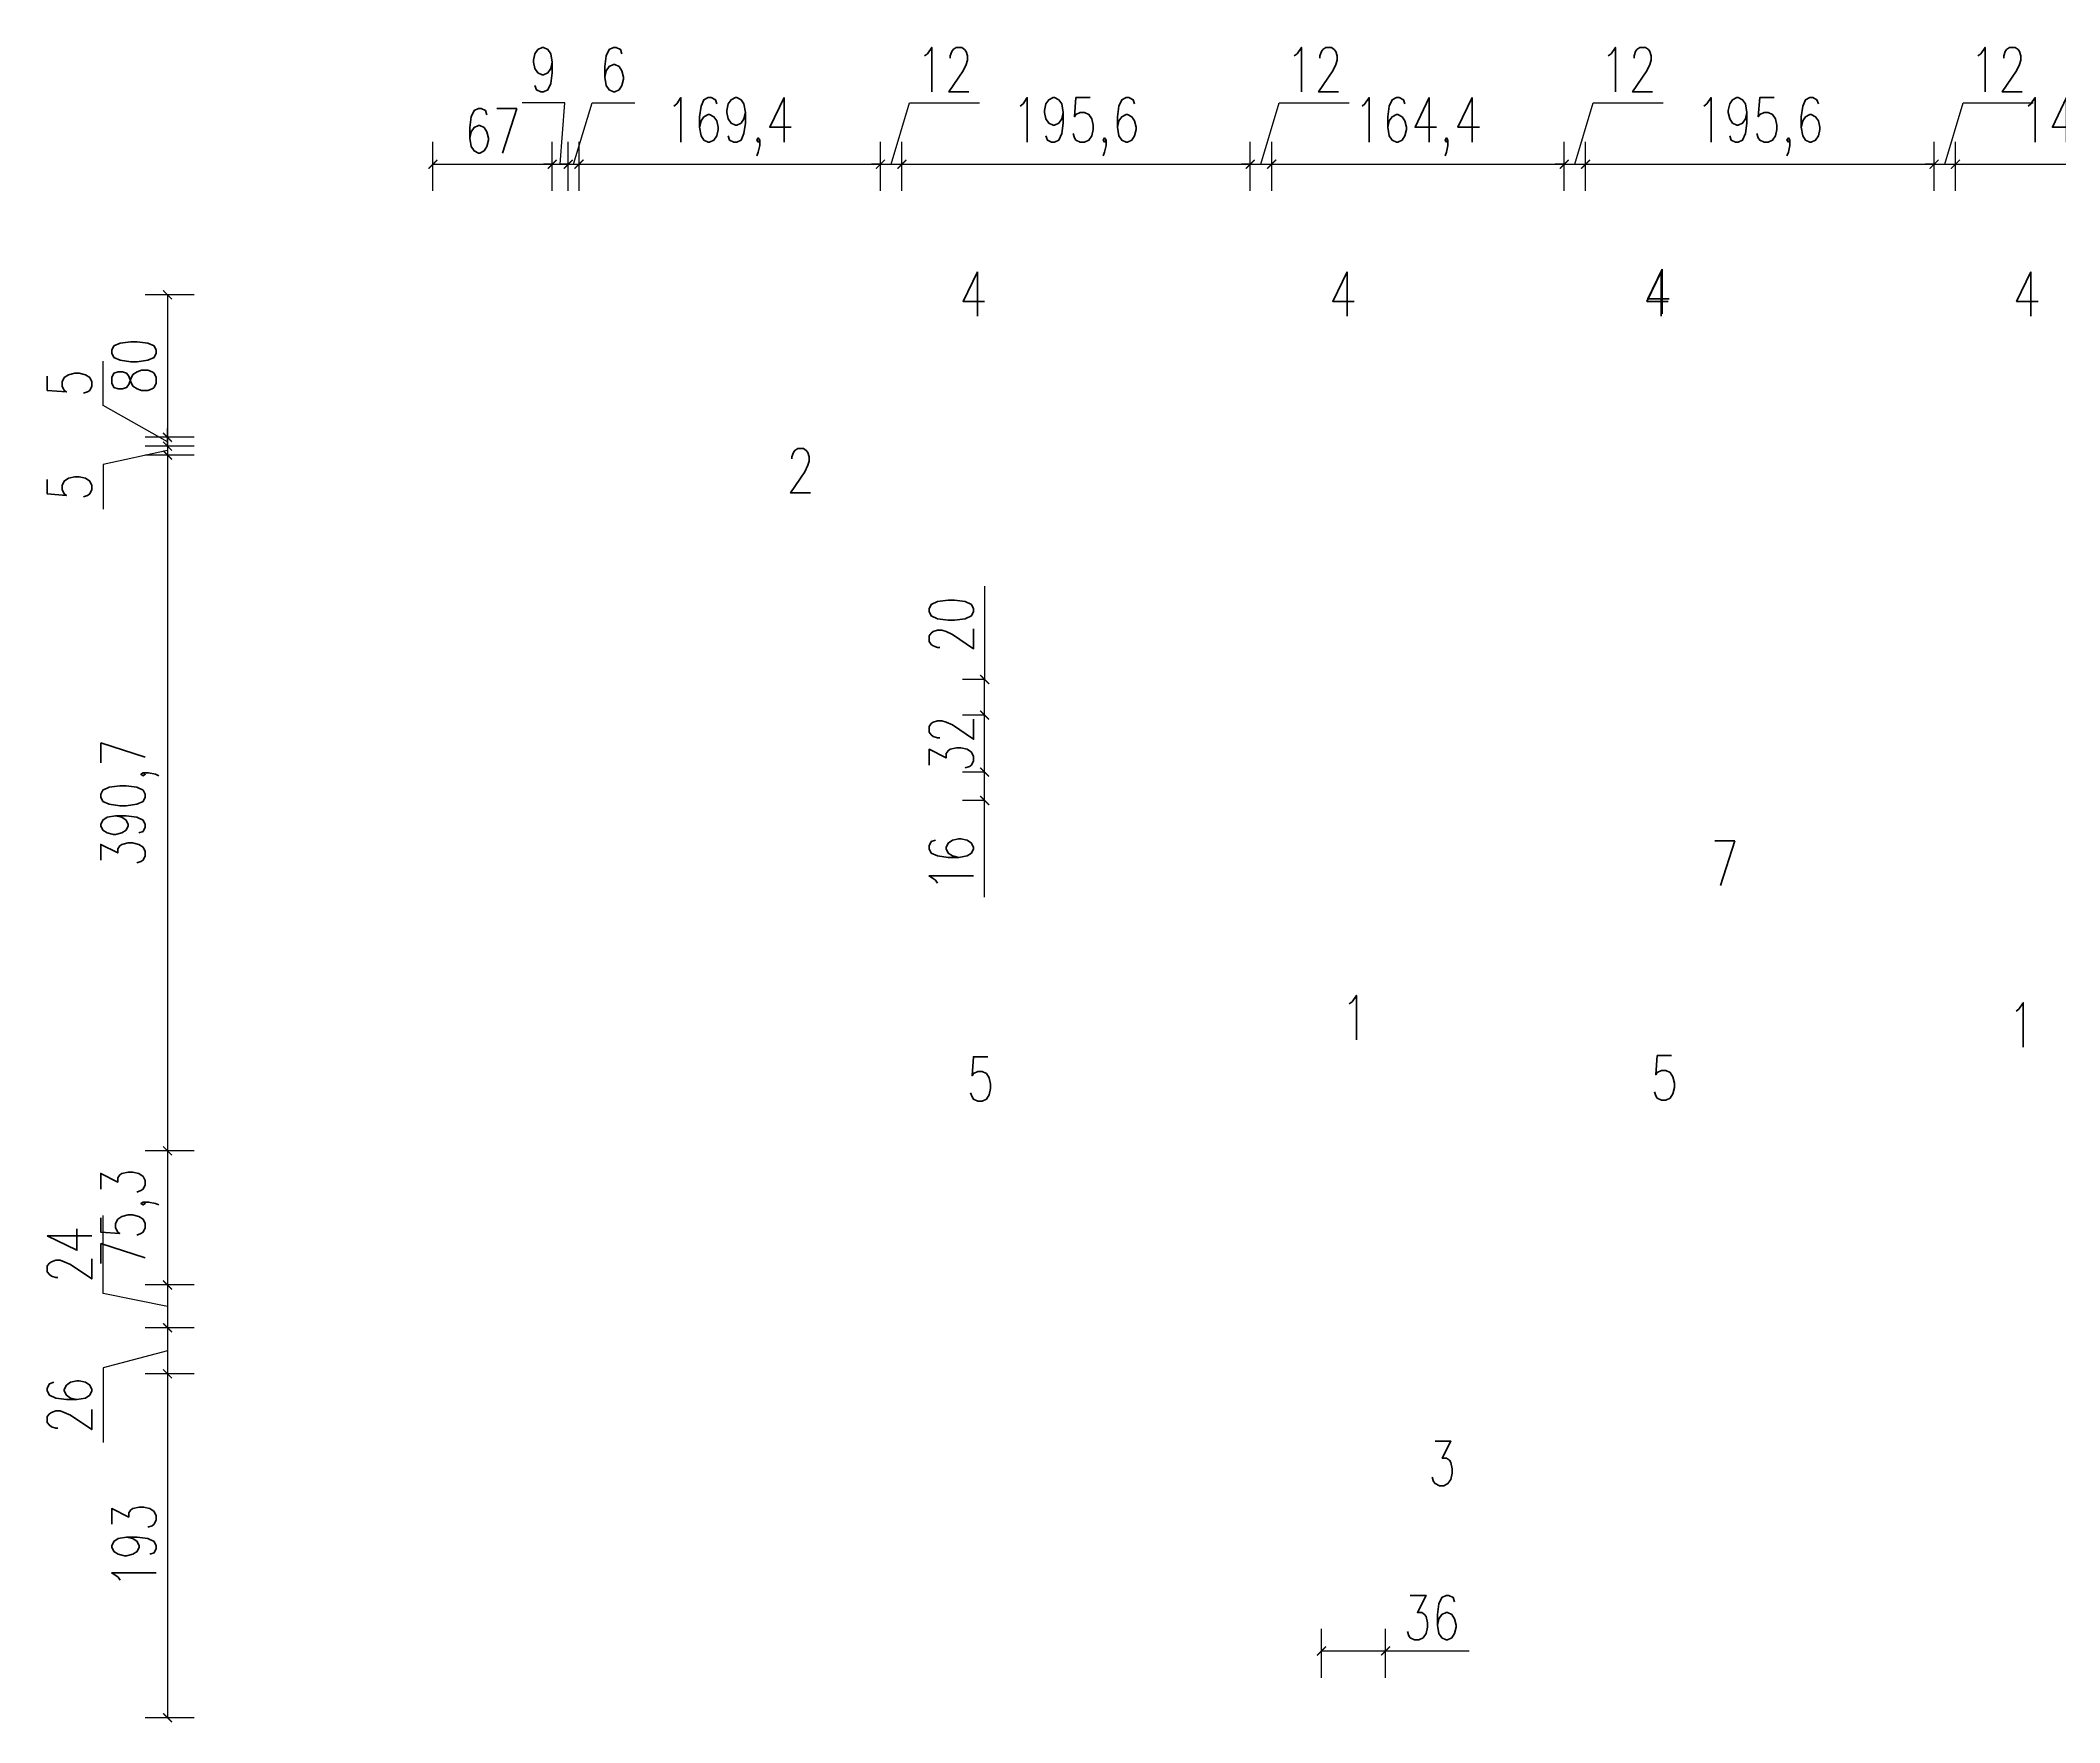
# Model space of a CAD drawing. Header units: millimetres. Extents: x -324080 to 120693, y -32448 to 53734.
# Drawn here: x -120941 to -119807, y -9137 to -8193 of the extents above; entities that cross this region are included whole.
import ezdxf

# ---------------------------------------------------------------- set-up
doc = ezdxf.new("R2010")
doc.units = ezdxf.units.MM
doc.layers.add('wymiary', color=253, linetype='Continuous', lineweight=5)
doc.styles.add('Opisowy', font='simplex.shx', dxfattribs={"width": 0.75, "height": 2.5})
doc.dimstyles.new('Opisowy', dxfattribs={"dimscale": 0, "dimtxt": 2.5, "dimasz": 0.5, "dimexe": 1.25, "dimexo": 0.625, "dimtad": 1, "dimdec": 1, "dimtxsty": 'Opisowy', "dimblk": 'ARCHTICK', "dimcen": 1, "dimadec": 0, "dimazin": 0, "dimtfac": 1, "dimtdec": 1, "dimtmove": 0, "dimatfit": 3, "dimfxl": 1.5, "dimfxlon": 1, "dimarcsym": 0})

# ---------------------------------------------------------------- blocks, each defined once
blk = doc.blocks.new('_ArchTick')
at = {"color": 0, "linetype": 'ByBlock', "const_width": 0.15}
blk.add_lwpolyline([(-0.5, -0.5), (0.5, 0.5)], dxfattribs=at)
blk = doc.blocks.new('*D163')
at = {"layer": 'Defpoints', "color": 0, "transparency": 16777216}
for p in [(-120185.4, -9097), (-120221.4, -9134.5), (-120185.4, -9134.5)]:
    blk.add_point(p, dxfattribs=at)
at = {"layer": 'wymiary', "color": 0, "lineweight": -2, "transparency": 16777216}
for p, q in [((-120221.4, -9112), (-120221.4, -9084.5)), ((-120185.4, -9112), (-120185.4, -9084.5)), ((-120221.4, -9097), (-120185.4, -9097)), ((-120185.4, -9097), (-120138.5, -9097))]:
    blk.add_line(p, q, dxfattribs=at)
at = {"layer": 'wymiary', "color": 0, "lineweight": -2, "transparency": 16777216, "xscale": 5, "yscale": 5, "zscale": 5, "rotation": 180}
blk.add_blockref('_ArchTick', (-120221.4, -9097), dxfattribs=at)
at = {"layer": 'wymiary', "color": 0, "lineweight": -2, "transparency": 16777216, "xscale": 5, "yscale": 5, "zscale": 5}
blk.add_blockref('_ArchTick', (-120185.4, -9097), dxfattribs=at)
at = {"layer": 'wymiary', "color": 0, "transparency": 16777216, "insert": (-120159.5, -9078.3), "char_height": 25, "attachment_point": 5, "style": 'Opisowy'}
blk.add_mtext('36', dxfattribs=at)
blk = doc.blocks.new('*D304')
at = {"layer": 'Defpoints', "color": 0, "transparency": 16777216}
for p in [(-120410.6, -8603.5), (-120410.6, -8603.5), (-120410.6, -8619.5)]:
    blk.add_point(p, dxfattribs=at)
at = {"layer": 'wymiary', "color": 0, "lineweight": -2, "transparency": 16777216}
for p, q in [((-120410.6, -8603.5), (-120423.1, -8603.5)), ((-120410.6, -8619.5), (-120410.6, -8603.5)), ((-120410.6, -8619.5), (-120423.1, -8619.5)), ((-120410.6, -8673.8), (-120410.6, -8619.5))]:
    blk.add_line(p, q, dxfattribs=at)
at = {"layer": 'wymiary', "color": 0, "lineweight": -2, "transparency": 16777216, "xscale": 5, "yscale": 5, "zscale": 5}
for p, rotation in [((-120410.6, -8603.5), 90), ((-120410.6, -8619.5), 270)]:
    blk.add_blockref('_ArchTick', p, dxfattribs=dict(at, rotation=rotation))
at = {"layer": 'wymiary', "color": 0, "transparency": 16777216, "insert": (-120429.3, -8654.6), "char_height": 25, "attachment_point": 5, "rotation": 90, "style": 'Opisowy'}
blk.add_mtext('16', dxfattribs=at)
blk = doc.blocks.new('*D305')
at = {"layer": 'Defpoints', "color": 0, "transparency": 16777216}
for p in [(-120410.6, -8571.5), (-120410.6, -8571.5), (-120410.6, -8603.5)]:
    blk.add_point(p, dxfattribs=at)
at = {"layer": 'wymiary', "color": 0, "lineweight": -2, "transparency": 16777216}
for p, q in [((-120410.6, -8571.5), (-120423.1, -8571.5)), ((-120410.6, -8603.5), (-120410.6, -8571.5)), ((-120410.6, -8603.5), (-120423.1, -8603.5))]:
    blk.add_line(p, q, dxfattribs=at)
at = {"layer": 'wymiary', "color": 0, "lineweight": -2, "transparency": 16777216, "xscale": 5, "yscale": 5, "zscale": 5}
for p, rotation in [((-120410.6, -8571.5), 90), ((-120410.6, -8603.5), 270)]:
    blk.add_blockref('_ArchTick', p, dxfattribs=dict(at, rotation=rotation))
at = {"layer": 'wymiary', "color": 0, "transparency": 16777216, "insert": (-120429.3, -8587.5), "char_height": 25, "attachment_point": 5, "rotation": 90, "style": 'Opisowy'}
blk.add_mtext('32', dxfattribs=at)
blk = doc.blocks.new('*D306')
at = {"layer": 'Defpoints', "color": 0, "transparency": 16777216}
for p in [(-120410.6, -8551.5), (-120410.6, -8551.5), (-120410.6, -8571.5)]:
    blk.add_point(p, dxfattribs=at)
at = {"layer": 'wymiary', "color": 0, "lineweight": -2, "transparency": 16777216}
for p, q in [((-120410.6, -8499.2), (-120410.6, -8551.5)), ((-120410.6, -8551.5), (-120423.1, -8551.5)), ((-120410.6, -8571.5), (-120410.6, -8551.5)), ((-120410.6, -8571.5), (-120423.1, -8571.5))]:
    blk.add_line(p, q, dxfattribs=at)
at = {"layer": 'wymiary', "color": 0, "lineweight": -2, "transparency": 16777216, "xscale": 5, "yscale": 5, "zscale": 5}
for p, rotation in [((-120410.6, -8551.5), 90), ((-120410.6, -8571.5), 270)]:
    blk.add_blockref('_ArchTick', p, dxfattribs=dict(at, rotation=rotation))
at = {"layer": 'wymiary', "color": 0, "transparency": 16777216, "insert": (-120429.3, -8520.6), "char_height": 25, "attachment_point": 5, "rotation": 90, "style": 'Opisowy'}
blk.add_mtext('20', dxfattribs=at)
blk = doc.blocks.new('*D557')
at = {"layer": 'Defpoints', "color": 0, "transparency": 16777216}
for p in [(-120653.4, -8262.2), (-120720.4, -8416.5), (-120653.4, -8415.5)]:
    blk.add_point(p, dxfattribs=at)
at = {"layer": 'wymiary', "color": 0, "lineweight": -2, "transparency": 16777216}
for p, q in [((-120720.4, -8277.2), (-120720.4, -8249.7)), ((-120653.4, -8277.2), (-120653.4, -8249.7)), ((-120720.4, -8262.2), (-120653.4, -8262.2))]:
    blk.add_line(p, q, dxfattribs=at)
at = {"layer": 'wymiary', "color": 0, "lineweight": -2, "transparency": 16777216, "xscale": 5, "yscale": 5, "zscale": 5, "rotation": 180}
blk.add_blockref('_ArchTick', (-120720.4, -8262.2), dxfattribs=at)
at = {"layer": 'wymiary', "color": 0, "lineweight": -2, "transparency": 16777216, "xscale": 5, "yscale": 5, "zscale": 5}
blk.add_blockref('_ArchTick', (-120653.4, -8262.2), dxfattribs=at)
at = {"layer": 'wymiary', "color": 0, "transparency": 16777216, "insert": (-120686.9, -8243.4), "char_height": 25, "attachment_point": 5, "style": 'Opisowy'}
blk.add_mtext('67', dxfattribs=at)
blk = doc.blocks.new('*D558')
at = {"layer": 'Defpoints', "color": 0, "transparency": 16777216}
for p in [(-120644.4, -8262.2), (-120644.4, -8335.5), (-120653.4, -8415.5)]:
    blk.add_point(p, dxfattribs=at)
at = {"layer": 'wymiary', "color": 0, "lineweight": -2, "transparency": 16777216}
for p, q in [((-120646.3, -8227.8), (-120670.4, -8227.8)), ((-120648.9, -8262.2), (-120646.3, -8227.8)), ((-120653.4, -8277.2), (-120653.4, -8249.7)), ((-120644.4, -8277.2), (-120644.4, -8249.7)), ((-120653.4, -8262.2), (-120658.4, -8262.2)), ((-120653.4, -8262.2), (-120644.4, -8262.2)), ((-120653.4, -8262.2), (-120644.4, -8262.2)), ((-120644.4, -8262.2), (-120639.4, -8262.2))]:
    blk.add_line(p, q, dxfattribs=at)
at = {"layer": 'wymiary', "color": 0, "lineweight": -2, "transparency": 16777216, "xscale": 5, "yscale": 5, "zscale": 5}
blk.add_blockref('_ArchTick', (-120653.4, -8262.2), dxfattribs=at)
at = {"layer": 'wymiary', "color": 0, "lineweight": -2, "transparency": 16777216, "xscale": 5, "yscale": 5, "zscale": 5, "rotation": 180}
blk.add_blockref('_ArchTick', (-120644.4, -8262.2), dxfattribs=at)
at = {"layer": 'wymiary', "color": 0, "transparency": 16777216, "insert": (-120658.3, -8209.1), "char_height": 25, "attachment_point": 5, "style": 'Opisowy'}
blk.add_mtext('9', dxfattribs=at)
blk = doc.blocks.new('*D559')
at = {"layer": 'Defpoints', "color": 0, "transparency": 16777216}
for p in [(-120638.4, -8262.2), (-120644.4, -8335.5), (-120638.4, -8335.5)]:
    blk.add_point(p, dxfattribs=at)
at = {"layer": 'wymiary', "color": 0, "lineweight": -2, "transparency": 16777216}
for p, q in [((-120641.4, -8262.2), (-120631.1, -8227.8)), ((-120631.1, -8227.8), (-120607, -8227.8)), ((-120644.4, -8277.2), (-120644.4, -8249.7)), ((-120638.4, -8277.2), (-120638.4, -8249.7)), ((-120644.4, -8262.2), (-120649.4, -8262.2)), ((-120644.4, -8262.2), (-120638.4, -8262.2)), ((-120644.4, -8262.2), (-120638.4, -8262.2)), ((-120638.4, -8262.2), (-120633.4, -8262.2))]:
    blk.add_line(p, q, dxfattribs=at)
at = {"layer": 'wymiary', "color": 0, "lineweight": -2, "transparency": 16777216, "xscale": 5, "yscale": 5, "zscale": 5}
blk.add_blockref('_ArchTick', (-120644.4, -8262.2), dxfattribs=at)
at = {"layer": 'wymiary', "color": 0, "lineweight": -2, "transparency": 16777216, "xscale": 5, "yscale": 5, "zscale": 5, "rotation": 180}
blk.add_blockref('_ArchTick', (-120638.4, -8262.2), dxfattribs=at)
at = {"layer": 'wymiary', "color": 0, "transparency": 16777216, "insert": (-120619.1, -8209.1), "char_height": 25, "attachment_point": 5, "style": 'Opisowy'}
blk.add_mtext('6', dxfattribs=at)
blk = doc.blocks.new('*D560')
at = {"layer": 'Defpoints', "color": 0, "transparency": 16777216}
for p in [(-120469.1, -8262.2), (-120638.4, -8335.5), (-120469.1, -8335.5)]:
    blk.add_point(p, dxfattribs=at)
at = {"layer": 'wymiary', "color": 0, "lineweight": -2, "transparency": 16777216}
for p, q in [((-120638.4, -8277.2), (-120638.4, -8249.7)), ((-120469.1, -8277.2), (-120469.1, -8249.7)), ((-120638.4, -8262.2), (-120469.1, -8262.2))]:
    blk.add_line(p, q, dxfattribs=at)
at = {"layer": 'wymiary', "color": 0, "lineweight": -2, "transparency": 16777216, "xscale": 5, "yscale": 5, "zscale": 5, "rotation": 180}
blk.add_blockref('_ArchTick', (-120638.4, -8262.2), dxfattribs=at)
at = {"layer": 'wymiary', "color": 0, "lineweight": -2, "transparency": 16777216, "xscale": 5, "yscale": 5, "zscale": 5}
blk.add_blockref('_ArchTick', (-120469.1, -8262.2), dxfattribs=at)
at = {"layer": 'wymiary', "color": 0, "transparency": 16777216, "insert": (-120553.8, -8241.1), "char_height": 25, "attachment_point": 5, "style": 'Opisowy'}
blk.add_mtext('169,4', dxfattribs=at)
blk = doc.blocks.new('*D561')
at = {"layer": 'Defpoints', "color": 0, "transparency": 16777216}
for p in [(-120457.1, -8262.2), (-120469.1, -8335.5), (-120457.1, -8335.5)]:
    blk.add_point(p, dxfattribs=at)
at = {"layer": 'wymiary', "color": 0, "lineweight": -2, "transparency": 16777216}
for p, q in [((-120463.1, -8262.2), (-120452.8, -8227.8)), ((-120452.8, -8227.8), (-120413.5, -8227.8)), ((-120469.1, -8277.2), (-120469.1, -8249.7)), ((-120457.1, -8277.2), (-120457.1, -8249.7)), ((-120469.1, -8262.2), (-120474.1, -8262.2)), ((-120469.1, -8262.2), (-120457.1, -8262.2)), ((-120469.1, -8262.2), (-120457.1, -8262.2)), ((-120457.1, -8262.2), (-120452.1, -8262.2))]:
    blk.add_line(p, q, dxfattribs=at)
at = {"layer": 'wymiary', "color": 0, "lineweight": -2, "transparency": 16777216, "xscale": 5, "yscale": 5, "zscale": 5}
blk.add_blockref('_ArchTick', (-120469.1, -8262.2), dxfattribs=at)
at = {"layer": 'wymiary', "color": 0, "lineweight": -2, "transparency": 16777216, "xscale": 5, "yscale": 5, "zscale": 5, "rotation": 180}
blk.add_blockref('_ArchTick', (-120457.1, -8262.2), dxfattribs=at)
at = {"layer": 'wymiary', "color": 0, "transparency": 16777216, "insert": (-120433.1, -8209.1), "char_height": 25, "attachment_point": 5, "style": 'Opisowy'}
blk.add_mtext('12', dxfattribs=at)
blk = doc.blocks.new('*D562')
at = {"layer": 'Defpoints', "color": 0, "transparency": 16777216}
for p in [(-120261.4, -8262.2), (-120457.1, -8335.5), (-120261.4, -8335.5)]:
    blk.add_point(p, dxfattribs=at)
at = {"layer": 'wymiary', "color": 0, "lineweight": -2, "transparency": 16777216}
for p, q in [((-120457.1, -8277.2), (-120457.1, -8249.7)), ((-120261.4, -8277.2), (-120261.4, -8249.7)), ((-120457.1, -8262.2), (-120261.4, -8262.2))]:
    blk.add_line(p, q, dxfattribs=at)
at = {"layer": 'wymiary', "color": 0, "lineweight": -2, "transparency": 16777216, "xscale": 5, "yscale": 5, "zscale": 5, "rotation": 180}
blk.add_blockref('_ArchTick', (-120457.1, -8262.2), dxfattribs=at)
at = {"layer": 'wymiary', "color": 0, "lineweight": -2, "transparency": 16777216, "xscale": 5, "yscale": 5, "zscale": 5}
blk.add_blockref('_ArchTick', (-120261.4, -8262.2), dxfattribs=at)
at = {"layer": 'wymiary', "color": 0, "transparency": 16777216, "insert": (-120359.3, -8241.1), "char_height": 25, "attachment_point": 5, "style": 'Opisowy'}
blk.add_mtext('195,6', dxfattribs=at)
blk = doc.blocks.new('*D563')
at = {"layer": 'Defpoints', "color": 0, "transparency": 16777216}
for p in [(-120249.4, -8262.2), (-120261.4, -8335.5), (-120249.4, -8335.5)]:
    blk.add_point(p, dxfattribs=at)
at = {"layer": 'wymiary', "color": 0, "lineweight": -2, "transparency": 16777216}
for p, q in [((-120255.4, -8262.2), (-120245.1, -8227.8)), ((-120245.1, -8227.8), (-120205.8, -8227.8)), ((-120261.4, -8277.2), (-120261.4, -8249.7)), ((-120249.4, -8277.2), (-120249.4, -8249.7)), ((-120261.4, -8262.2), (-120266.4, -8262.2)), ((-120261.4, -8262.2), (-120249.4, -8262.2)), ((-120261.4, -8262.2), (-120249.4, -8262.2)), ((-120249.4, -8262.2), (-120244.4, -8262.2))]:
    blk.add_line(p, q, dxfattribs=at)
at = {"layer": 'wymiary', "color": 0, "lineweight": -2, "transparency": 16777216, "xscale": 5, "yscale": 5, "zscale": 5}
blk.add_blockref('_ArchTick', (-120261.4, -8262.2), dxfattribs=at)
at = {"layer": 'wymiary', "color": 0, "lineweight": -2, "transparency": 16777216, "xscale": 5, "yscale": 5, "zscale": 5, "rotation": 180}
blk.add_blockref('_ArchTick', (-120249.4, -8262.2), dxfattribs=at)
at = {"layer": 'wymiary', "color": 0, "transparency": 16777216, "insert": (-120225.5, -8209.1), "char_height": 25, "attachment_point": 5, "style": 'Opisowy'}
blk.add_mtext('12', dxfattribs=at)
blk = doc.blocks.new('*D564')
at = {"layer": 'Defpoints', "color": 0, "transparency": 16777216}
for p in [(-120085.1, -8262.2), (-120249.4, -8335.5), (-120085.1, -8335.5)]:
    blk.add_point(p, dxfattribs=at)
at = {"layer": 'wymiary', "color": 0, "lineweight": -2, "transparency": 16777216}
for p, q in [((-120249.4, -8277.2), (-120249.4, -8249.7)), ((-120085.1, -8277.2), (-120085.1, -8249.7)), ((-120249.4, -8262.2), (-120085.1, -8262.2))]:
    blk.add_line(p, q, dxfattribs=at)
at = {"layer": 'wymiary', "color": 0, "lineweight": -2, "transparency": 16777216, "xscale": 5, "yscale": 5, "zscale": 5, "rotation": 180}
blk.add_blockref('_ArchTick', (-120249.4, -8262.2), dxfattribs=at)
at = {"layer": 'wymiary', "color": 0, "lineweight": -2, "transparency": 16777216, "xscale": 5, "yscale": 5, "zscale": 5}
blk.add_blockref('_ArchTick', (-120085.1, -8262.2), dxfattribs=at)
at = {"layer": 'wymiary', "color": 0, "transparency": 16777216, "insert": (-120167.3, -8241.1), "char_height": 25, "attachment_point": 5, "style": 'Opisowy'}
blk.add_mtext('164,4', dxfattribs=at)
blk = doc.blocks.new('*D565')
at = {"layer": 'Defpoints', "color": 0, "transparency": 16777216}
for p in [(-120073.1, -8262.2), (-120085.1, -8335.5), (-120073.1, -8335.5)]:
    blk.add_point(p, dxfattribs=at)
at = {"layer": 'wymiary', "color": 0, "lineweight": -2, "transparency": 16777216}
for p, q in [((-120079.1, -8262.2), (-120068.8, -8227.8)), ((-120068.8, -8227.8), (-120029.5, -8227.8)), ((-120085.1, -8277.2), (-120085.1, -8249.7)), ((-120073.1, -8277.2), (-120073.1, -8249.7)), ((-120085.1, -8262.2), (-120090.1, -8262.2)), ((-120085.1, -8262.2), (-120073.1, -8262.2)), ((-120085.1, -8262.2), (-120073.1, -8262.2)), ((-120073.1, -8262.2), (-120068.1, -8262.2))]:
    blk.add_line(p, q, dxfattribs=at)
at = {"layer": 'wymiary', "color": 0, "lineweight": -2, "transparency": 16777216, "xscale": 5, "yscale": 5, "zscale": 5}
blk.add_blockref('_ArchTick', (-120085.1, -8262.2), dxfattribs=at)
at = {"layer": 'wymiary', "color": 0, "lineweight": -2, "transparency": 16777216, "xscale": 5, "yscale": 5, "zscale": 5, "rotation": 180}
blk.add_blockref('_ArchTick', (-120073.1, -8262.2), dxfattribs=at)
at = {"layer": 'wymiary', "color": 0, "transparency": 16777216, "insert": (-120049.1, -8209.1), "char_height": 25, "attachment_point": 5, "style": 'Opisowy'}
blk.add_mtext('12', dxfattribs=at)
blk = doc.blocks.new('*D566')
at = {"layer": 'Defpoints', "color": 0, "transparency": 16777216}
for p in [(-119877.4, -8262.2), (-120073.1, -8335.5), (-119877.4, -8335.5)]:
    blk.add_point(p, dxfattribs=at)
at = {"layer": 'wymiary', "color": 0, "lineweight": -2, "transparency": 16777216}
for p, q in [((-120073.1, -8277.2), (-120073.1, -8249.7)), ((-119877.4, -8277.2), (-119877.4, -8249.7)), ((-120073.1, -8262.2), (-119877.4, -8262.2))]:
    blk.add_line(p, q, dxfattribs=at)
at = {"layer": 'wymiary', "color": 0, "lineweight": -2, "transparency": 16777216, "xscale": 5, "yscale": 5, "zscale": 5, "rotation": 180}
blk.add_blockref('_ArchTick', (-120073.1, -8262.2), dxfattribs=at)
at = {"layer": 'wymiary', "color": 0, "lineweight": -2, "transparency": 16777216, "xscale": 5, "yscale": 5, "zscale": 5}
blk.add_blockref('_ArchTick', (-119877.4, -8262.2), dxfattribs=at)
at = {"layer": 'wymiary', "color": 0, "transparency": 16777216, "insert": (-119975.3, -8241.1), "char_height": 25, "attachment_point": 5, "style": 'Opisowy'}
blk.add_mtext('195,6', dxfattribs=at)
blk = doc.blocks.new('*D567')
at = {"layer": 'Defpoints', "color": 0, "transparency": 16777216}
for p in [(-119865.4, -8262.2), (-119877.4, -8335.5), (-119865.4, -8335.5)]:
    blk.add_point(p, dxfattribs=at)
at = {"layer": 'wymiary', "color": 0, "lineweight": -2, "transparency": 16777216}
for p, q in [((-119871.4, -8262.2), (-119861.1, -8227.8)), ((-119861.1, -8227.8), (-119821.8, -8227.8)), ((-119877.4, -8277.2), (-119877.4, -8249.7)), ((-119865.4, -8277.2), (-119865.4, -8249.7)), ((-119877.4, -8262.2), (-119882.4, -8262.2)), ((-119877.4, -8262.2), (-119865.4, -8262.2)), ((-119877.4, -8262.2), (-119865.4, -8262.2)), ((-119865.4, -8262.2), (-119860.4, -8262.2))]:
    blk.add_line(p, q, dxfattribs=at)
at = {"layer": 'wymiary', "color": 0, "lineweight": -2, "transparency": 16777216, "xscale": 5, "yscale": 5, "zscale": 5}
blk.add_blockref('_ArchTick', (-119877.4, -8262.2), dxfattribs=at)
at = {"layer": 'wymiary', "color": 0, "lineweight": -2, "transparency": 16777216, "xscale": 5, "yscale": 5, "zscale": 5, "rotation": 180}
blk.add_blockref('_ArchTick', (-119865.4, -8262.2), dxfattribs=at)
at = {"layer": 'wymiary', "color": 0, "transparency": 16777216, "insert": (-119841.5, -8209.1), "char_height": 25, "attachment_point": 5, "style": 'Opisowy'}
blk.add_mtext('12', dxfattribs=at)
blk = doc.blocks.new('*D568')
at = {"layer": 'Defpoints', "color": 0, "transparency": 16777216}
for p in [(-119721.1, -8262.2), (-119865.4, -8335.5), (-119721.1, -8335.3)]:
    blk.add_point(p, dxfattribs=at)
at = {"layer": 'wymiary', "color": 0, "lineweight": -2, "transparency": 16777216}
for p, q in [((-119865.4, -8277.2), (-119865.4, -8249.7)), ((-119721.1, -8277.2), (-119721.1, -8249.7)), ((-119865.4, -8262.2), (-119721.1, -8262.2))]:
    blk.add_line(p, q, dxfattribs=at)
at = {"layer": 'wymiary', "color": 0, "lineweight": -2, "transparency": 16777216, "xscale": 5, "yscale": 5, "zscale": 5, "rotation": 180}
blk.add_blockref('_ArchTick', (-119865.4, -8262.2), dxfattribs=at)
at = {"layer": 'wymiary', "color": 0, "lineweight": -2, "transparency": 16777216, "xscale": 5, "yscale": 5, "zscale": 5}
blk.add_blockref('_ArchTick', (-119721.1, -8262.2), dxfattribs=at)
at = {"layer": 'wymiary', "color": 0, "transparency": 16777216, "insert": (-119793.3, -8241.1), "char_height": 25, "attachment_point": 5, "style": 'Opisowy'}
blk.add_mtext('144,4', dxfattribs=at)
blk = doc.blocks.new('*D596')
at = {"layer": 'Defpoints', "color": 0, "transparency": 16777216}
for p in [(-120333.8, -8335.5), (-120869.5, -8415.5), (-120372.8, -8415.5)]:
    blk.add_point(p, dxfattribs=at)
at = {"layer": 'wymiary', "color": 0, "lineweight": -2, "transparency": 16777216}
for p, q in [((-120854.5, -8335.5), (-120882, -8335.5)), ((-120869.5, -8335.5), (-120869.5, -8415.5)), ((-120854.5, -8415.5), (-120882, -8415.5))]:
    blk.add_line(p, q, dxfattribs=at)
at = {"layer": 'wymiary', "color": 0, "lineweight": -2, "transparency": 16777216, "xscale": 5, "yscale": 5, "zscale": 5}
for p, rotation in [((-120869.5, -8335.5), 90), ((-120869.5, -8415.5), 270)]:
    blk.add_blockref('_ArchTick', p, dxfattribs=dict(at, rotation=rotation))
at = {"layer": 'wymiary', "color": 0, "transparency": 16777216, "insert": (-120888.3, -8375.5), "char_height": 25, "attachment_point": 5, "rotation": 90, "style": 'Opisowy'}
blk.add_mtext('80', dxfattribs=at)
blk = doc.blocks.new('*D597')
at = {"layer": 'Defpoints', "color": 0, "transparency": 16777216}
for p in [(-120869.5, -8420.5), (-120372.8, -8415.5), (-120372.8, -8420.5)]:
    blk.add_point(p, dxfattribs=at)
at = {"layer": 'wymiary', "color": 0, "lineweight": -2, "transparency": 16777216}
for p, q in [((-120905.7, -8397.7), (-120905.7, -8372.7)), ((-120869.5, -8418), (-120905.7, -8397.7)), ((-120869.5, -8415.5), (-120869.5, -8410.5)), ((-120854.5, -8415.5), (-120882, -8415.5)), ((-120854.5, -8420.5), (-120882, -8420.5)), ((-120869.5, -8415.5), (-120869.5, -8420.5)), ((-120869.5, -8415.5), (-120869.5, -8420.5)), ((-120869.5, -8420.5), (-120869.5, -8425.5))]:
    blk.add_line(p, q, dxfattribs=at)
at = {"layer": 'wymiary', "color": 0, "lineweight": -2, "transparency": 16777216, "xscale": 5, "yscale": 5, "zscale": 5}
for p, rotation in [((-120869.5, -8415.5), 270), ((-120869.5, -8420.5), 90)]:
    blk.add_blockref('_ArchTick', p, dxfattribs=dict(at, rotation=rotation))
at = {"layer": 'wymiary', "color": 0, "transparency": 16777216, "insert": (-120924.5, -8385.2), "char_height": 25, "attachment_point": 5, "rotation": 90, "style": 'Opisowy'}
blk.add_mtext('5', dxfattribs=at)
blk = doc.blocks.new('*D590')
at = {"layer": 'Defpoints', "color": 0, "transparency": 16777216}
for p in [(-120869.5, -8425.5), (-120372.8, -8420.5), (-120370.3, -8425.5)]:
    blk.add_point(p, dxfattribs=at)
at = {"layer": 'wymiary', "color": 0, "lineweight": -2, "transparency": 16777216}
for p, q in [((-120869.5, -8423), (-120905.7, -8430.8)), ((-120854.5, -8420.5), (-120882, -8420.5)), ((-120854.5, -8425.5), (-120882, -8425.5)), ((-120869.5, -8420.5), (-120869.5, -8415.5)), ((-120869.5, -8420.5), (-120869.5, -8425.5)), ((-120869.5, -8420.5), (-120869.5, -8425.5)), ((-120869.5, -8425.5), (-120869.5, -8430.5)), ((-120905.7, -8430.8), (-120905.7, -8455.8))]:
    blk.add_line(p, q, dxfattribs=at)
at = {"layer": 'wymiary', "color": 0, "lineweight": -2, "transparency": 16777216, "xscale": 5, "yscale": 5, "zscale": 5}
for p, rotation in [((-120869.5, -8420.5), 270), ((-120869.5, -8425.5), 90)]:
    blk.add_blockref('_ArchTick', p, dxfattribs=dict(at, rotation=rotation))
at = {"layer": 'wymiary', "color": 0, "transparency": 16777216, "insert": (-120924.5, -8443.3), "char_height": 25, "attachment_point": 5, "rotation": 90, "style": 'Opisowy'}
blk.add_mtext('5', dxfattribs=at)
blk = doc.blocks.new('*D591')
at = {"layer": 'Defpoints', "color": 0, "transparency": 16777216}
for p in [(-120342.8, -8425.5), (-120869.5, -8816.2), (-120342.8, -8816.2)]:
    blk.add_point(p, dxfattribs=at)
at = {"layer": 'wymiary', "color": 0, "lineweight": -2, "transparency": 16777216}
for p, q in [((-120854.5, -8425.5), (-120882, -8425.5)), ((-120869.5, -8425.5), (-120869.5, -8816.2)), ((-120854.5, -8816.2), (-120882, -8816.2))]:
    blk.add_line(p, q, dxfattribs=at)
at = {"layer": 'wymiary', "color": 0, "lineweight": -2, "transparency": 16777216, "xscale": 5, "yscale": 5, "zscale": 5}
for p, rotation in [((-120869.5, -8425.5), 90), ((-120869.5, -8816.2), 270)]:
    blk.add_blockref('_ArchTick', p, dxfattribs=dict(at, rotation=rotation))
at = {"layer": 'wymiary', "color": 0, "transparency": 16777216, "insert": (-120890.7, -8620.8), "char_height": 25, "attachment_point": 5, "rotation": 90, "style": 'Opisowy'}
blk.add_mtext('390,7', dxfattribs=at)
blk = doc.blocks.new('*D592')
at = {"layer": 'Defpoints', "color": 0, "transparency": 16777216}
for p in [(-120342.8, -8816.2), (-120869.5, -8891.5), (-120342.8, -8891.5)]:
    blk.add_point(p, dxfattribs=at)
at = {"layer": 'wymiary', "color": 0, "lineweight": -2, "transparency": 16777216}
for p, q in [((-120854.5, -8816.2), (-120882, -8816.2)), ((-120869.5, -8816.2), (-120869.5, -8891.5)), ((-120854.5, -8891.5), (-120882, -8891.5))]:
    blk.add_line(p, q, dxfattribs=at)
at = {"layer": 'wymiary', "color": 0, "lineweight": -2, "transparency": 16777216, "xscale": 5, "yscale": 5, "zscale": 5}
for p, rotation in [((-120869.5, -8816.2), 90), ((-120869.5, -8891.5), 270)]:
    blk.add_blockref('_ArchTick', p, dxfattribs=dict(at, rotation=rotation))
at = {"layer": 'wymiary', "color": 0, "transparency": 16777216, "insert": (-120890.7, -8853.8), "char_height": 25, "attachment_point": 5, "rotation": 90, "style": 'Opisowy'}
blk.add_mtext('75,3', dxfattribs=at)
blk = doc.blocks.new('*D593')
at = {"layer": 'Defpoints', "color": 0, "transparency": 16777216}
for p in [(-120386.7, -8891.5), (-120869.5, -8915.5), (-120381.7, -8915.5)]:
    blk.add_point(p, dxfattribs=at)
at = {"layer": 'wymiary', "color": 0, "lineweight": -2, "transparency": 16777216}
for p, q in [((-120905.7, -8896.3), (-120905.7, -8852.5)), ((-120869.5, -8903.5), (-120905.7, -8896.3)), ((-120854.5, -8891.5), (-120882, -8891.5)), ((-120869.5, -8891.5), (-120869.5, -8915.5)), ((-120854.5, -8915.5), (-120882, -8915.5))]:
    blk.add_line(p, q, dxfattribs=at)
at = {"layer": 'wymiary', "color": 0, "lineweight": -2, "transparency": 16777216, "xscale": 5, "yscale": 5, "zscale": 5}
for p, rotation in [((-120869.5, -8891.5), 90), ((-120869.5, -8915.5), 270)]:
    blk.add_blockref('_ArchTick', p, dxfattribs=dict(at, rotation=rotation))
at = {"layer": 'wymiary', "color": 0, "transparency": 16777216, "insert": (-120924.5, -8874.4), "char_height": 25, "attachment_point": 5, "rotation": 90, "style": 'Opisowy'}
blk.add_mtext('24', dxfattribs=at)
blk = doc.blocks.new('*D594')
at = {"layer": 'Defpoints', "color": 0, "transparency": 16777216}
for p in [(-120420.7, -8915.5), (-120869.5, -8941.4), (-120400.7, -8941.4)]:
    blk.add_point(p, dxfattribs=at)
at = {"layer": 'wymiary', "color": 0, "lineweight": -2, "transparency": 16777216}
for p, q in [((-120854.5, -8915.5), (-120882, -8915.5)), ((-120869.5, -8915.5), (-120869.5, -8941.4)), ((-120869.5, -8928.4), (-120905.7, -8938.1)), ((-120905.7, -8938.1), (-120905.7, -8980)), ((-120854.5, -8941.4), (-120882, -8941.4))]:
    blk.add_line(p, q, dxfattribs=at)
at = {"layer": 'wymiary', "color": 0, "lineweight": -2, "transparency": 16777216, "xscale": 5, "yscale": 5, "zscale": 5}
for p, rotation in [((-120869.5, -8915.5), 90), ((-120869.5, -8941.4), 270)]:
    blk.add_blockref('_ArchTick', p, dxfattribs=dict(at, rotation=rotation))
at = {"layer": 'wymiary', "color": 0, "transparency": 16777216, "insert": (-120924.5, -8959), "char_height": 25, "attachment_point": 5, "rotation": 90, "style": 'Opisowy'}
blk.add_mtext('26', dxfattribs=at)
blk = doc.blocks.new('*D595')
at = {"layer": 'Defpoints', "color": 0, "transparency": 16777216}
for p in [(-120361.7, -8941.4), (-120869.5, -9134.5), (-120379.3, -9134.5)]:
    blk.add_point(p, dxfattribs=at)
at = {"layer": 'wymiary', "color": 0, "lineweight": -2, "transparency": 16777216}
for p, q in [((-120854.5, -8941.4), (-120882, -8941.4)), ((-120869.5, -8941.4), (-120869.5, -9134.5)), ((-120854.5, -9134.5), (-120882, -9134.5))]:
    blk.add_line(p, q, dxfattribs=at)
at = {"layer": 'wymiary', "color": 0, "lineweight": -2, "transparency": 16777216, "xscale": 5, "yscale": 5, "zscale": 5}
for p, rotation in [((-120869.5, -8941.4), 90), ((-120869.5, -9134.5), 270)]:
    blk.add_blockref('_ArchTick', p, dxfattribs=dict(at, rotation=rotation))
at = {"layer": 'wymiary', "color": 0, "transparency": 16777216, "insert": (-120888.3, -9037.9), "char_height": 25, "attachment_point": 5, "rotation": 90, "style": 'Opisowy'}
blk.add_mtext('193', dxfattribs=at)

msp = doc.modelspace()

# ---------------------------------------------------------------- texts
at = {"lineweight": 20, "char_height": 25, "style": 'Opisowy'}
for s, insert, width, attachment_point in [('\\pi11.38397;4', (-120436.5, -8322.55), 36.1608, 1), ('\\pi11.38397;4', (-120228.87, -8322.55), 36.1608, 1), ('\\pi11.38397;4', (-120052.5, -8322.55), 36.1608, 1), ('\\pi11.38397;4', (-120051.93, -8321.11), 36.1608, 1), ('\\pi11.38397;4', (-119844.87, -8322.55), 36.1608, 1), ('\\pi17.45021;2', (-120539.48, -8421.73), 47.4004, 1), ('\\pi11.8304;7', (-120014.84, -8667.17), 36.1608, 7), ('\\pi21.46807;1', (-120232.09, -8728.89), 47.4004, 1), ('\\pi15.84826;1', (-119852.02, -8733.05), 36.1608, 1), ('\\pi11.8304;5', (-120432.72, -8763.31), 36.1608, 1), ('\\pi11.8304;5', (-120048.72, -8762.73), 36.1608, 1), ('\\pi17.45021,t92.45021;3', (-120179.09, -8979.23), 47.4004, 1)]:
    msp.add_mtext(s, dxfattribs=dict(at, insert=insert, width=width, attachment_point=attachment_point))

# ---------------------------------------------------------------- dimensions: what is measured, and where the dimension line sits
at = {"layer": 'wymiary'}
dim = msp.add_linear_dim(base=(-120644.45, -8262.19), p1=(-120653.45, -8415.46), p2=(-120644.45, -8335.46), dimstyle='Opisowy', dxfattribs=at)
dim.commit()
dim.dimension.update_dxf_attribs({"geometry": '*D558', "text_midpoint": (-120652.54, -8227.82), "dimtype": 160})
for base, p1, p2, picture, middle in [((-120638.45, -8262.19), (-120644.45, -8335.46), (-120638.45, -8335.46), '*D559', (-120624.88, -8209.07)), ((-120457.07, -8262.19), (-120469.07, -8335.46), (-120457.07, -8335.46), '*D561', (-120446.51, -8209.07)), ((-120249.45, -8262.19), (-120261.45, -8335.46), (-120249.45, -8335.46), '*D563', (-120238.88, -8209.07)), ((-120073.07, -8262.19), (-120085.07, -8335.46), (-120073.07, -8335.46), '*D565', (-120062.51, -8209.07)), ((-119865.45, -8262.19), (-119877.45, -8335.46), (-119865.45, -8335.46), '*D567', (-119854.88, -8209.07)), ((-120653.45, -8262.19), (-120720.45, -8416.46), (-120653.45, -8415.46), '*D557', (-120686.95, -8243.44)), ((-120469.07, -8262.19), (-120638.45, -8335.46), (-120469.07, -8335.46), '*D560', (-120553.76, -8241.06)), ((-120261.45, -8262.19), (-120457.07, -8335.46), (-120261.45, -8335.46), '*D562', (-120359.26, -8241.06)), ((-120085.07, -8262.19), (-120249.45, -8335.46), (-120085.07, -8335.46), '*D564', (-120167.26, -8241.06)), ((-119877.45, -8262.19), (-120073.07, -8335.46), (-119877.45, -8335.46), '*D566', (-119975.26, -8241.06)), ((-119721.07, -8262.19), (-119865.45, -8335.46), (-119721.07, -8335.3), '*D568', (-119793.26, -8241.06)), ((-120185.45, -9097.01), (-120221.45, -9134.46), (-120185.45, -9134.46), '*D163', (-120159.46, -9078.26))]:
    dim = msp.add_linear_dim(base=base, p1=p1, p2=p2, dimstyle='Opisowy', dxfattribs=at)
    dim.commit()
    dim.dimension.update_dxf_attribs({"geometry": picture, "text_midpoint": middle})
for base, p1, p2, picture, middle in [((-120869.53, -8415.46), (-120333.76, -8335.46), (-120372.76, -8415.46), '*D596', (-120888.28, -8375.46)), ((-120869.53, -8816.17), (-120342.76, -8425.46), (-120342.76, -8816.17), '*D591', (-120890.67, -8620.81)), ((-120869.53, -8891.46), (-120342.76, -8816.17), (-120342.76, -8891.46), '*D592', (-120890.67, -8853.81)), ((-120869.53, -9134.46), (-120361.74, -8941.43), (-120379.26, -9134.46), '*D595', (-120888.28, -9037.95))]:
    dim = msp.add_linear_dim(base=base, p1=p1, p2=p2, angle=90, dimstyle='Opisowy', dxfattribs=at)
    dim.commit()
    dim.dimension.update_dxf_attribs({"geometry": picture, "text_midpoint": middle})
for base, p1, p2, picture, middle in [((-120869.53, -8420.46), (-120372.76, -8415.46), (-120372.76, -8420.46), '*D597', (-120905.74, -8391.47)), ((-120869.53, -8425.46), (-120372.76, -8420.46), (-120370.26, -8425.46), '*D590', (-120905.74, -8437.09)), ((-120410.58, -8551.46), (-120410.58, -8571.46), (-120410.58, -8551.46), '*D306', (-120422.59, -8520.6)), ((-120410.58, -8571.46), (-120410.58, -8603.46), (-120410.58, -8571.46), '*D305', (-120410.58, -8587.46)), ((-120410.58, -8603.46), (-120410.58, -8619.46), (-120410.58, -8603.46), '*D304', (-120423.13, -8654.62)), ((-120869.53, -8915.46), (-120386.74, -8891.46), (-120381.74, -8915.46), '*D593', (-120905.74, -8890.04))]:
    dim = msp.add_linear_dim(base=base, p1=p1, p2=p2, angle=90, dimstyle='Opisowy', dxfattribs=at)
    dim.commit()
    dim.dimension.update_dxf_attribs({"geometry": picture, "text_midpoint": middle, "dimtype": 160})
dim = msp.add_linear_dim(base=(-120869.53, -8941.43), p1=(-120420.73, -8915.46), p2=(-120400.72, -8941.43), angle=90, text='26', dimstyle='Opisowy', dxfattribs=at)
dim.commit()
dim.dimension.update_dxf_attribs({"geometry": '*D594', "text_midpoint": (-120905.74, -8944.31), "dimtype": 160})

doc.saveas('drawing.dxf')
